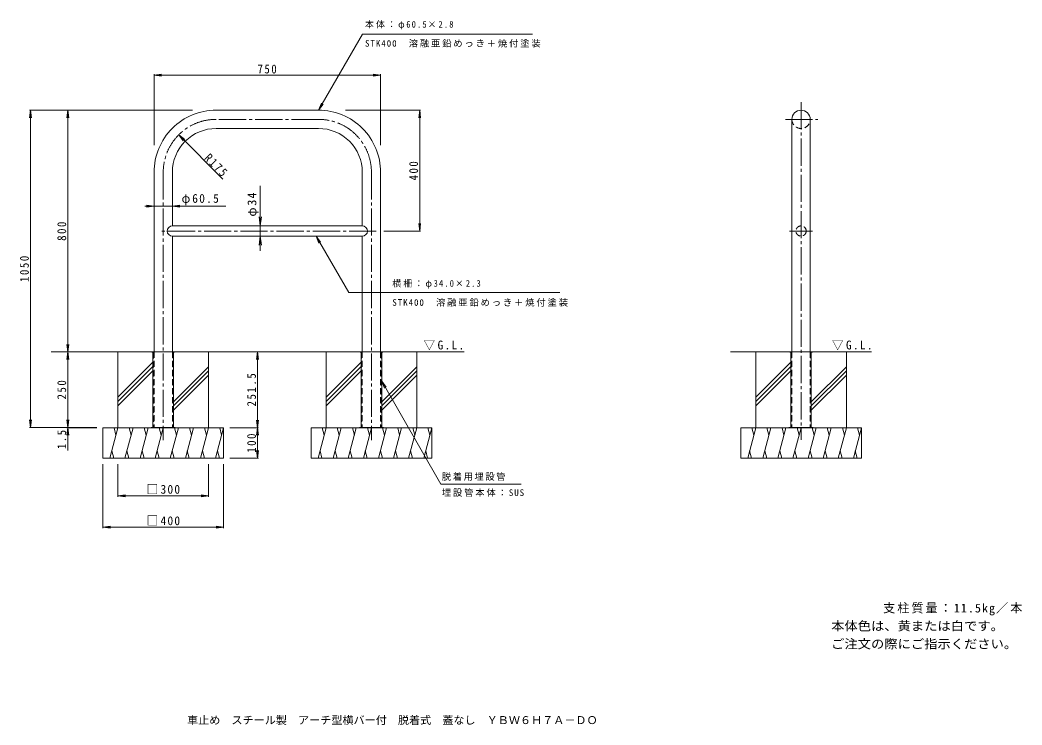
# Model space of a CAD drawing. Units: millimetres at full size, sheet at 1:10; some dimension numbers follow another scale. Extents: x -1494 to 1825, y -1362 to 972.
import ezdxf
from ezdxf.enums import TextEntityAlignment as Align

# ---------------------------------------------------------------- set-up
doc = ezdxf.new("R2010")
doc.units = ezdxf.units.MM
doc.header["$LTSCALE"] = 10
doc.linetypes.add('CHAIN2', pattern=[12, 9, -1, 1, -1])
doc.linetypes.add('DASHED2', pattern=[3, 2, -1])
for name, color, linetype, lineweight in [('C-0', 4, 'Continuous', 9), ('C-1', 7, 'Continuous', 9), ('C-2', 3, 'Continuous', 9), ('C-3', 3, 'DASHED2', 9), ('C-4', 7, 'Continuous', 9), ('C-5', 7, 'Continuous', 9), ('C-6', 6, 'Continuous', 5), ('C-E', 6, 'Continuous', 5)]:
    doc.layers.add(name, color=color, linetype=linetype, lineweight=lineweight)
doc.layers.add('F-5_F-5ﾚｲﾔ', color=2, linetype='Continuous')
doc.layers.add('F-F_F-Fﾚｲﾔ', color=2, linetype='Continuous')
doc.styles.add('ＭＳ ゴシック', font='')
doc.styles.get('ＭＳ ゴシック').set_extended_font_data('MS Gothic')

msp = doc.modelspace()

# ---------------------------------------------------------------- linework, layer by layer
at = {"layer": 'C-0', "color": 7, "linetype": 'CHAIN2'}
for p, q in [((1092.99, 699.74), (1092.99, -417.54)), ((-504.96, 643.22), (-844.46, 643.22)), ((1041.11, 643.22), (1148.13, 643.22)), ((-1019.46, 468.22), (-1019.46, -418.43)), ((-329.96, 468.22), (-329.96, -418.43)), ((-314.03, 273.47), (-1024.64, 273.47)), ((1054.21, 273.47), (1131.33, 273.47))]:
    msp.add_line(p, q, dxfattribs=at)
at = {"layer": 'C-0'}
for p, q in [((-1056.96, -126.53), (-1056.96, -128.03)), ((-1056.96, -126.53), (-1056.96, -128.03)), ((-1056.96, -126.53), (-981.96, -126.53)), ((-1056.96, -128.03), (-1053.46, -128.03)), ((-1053.46, -128.03), (-1053.46, -376.53)), ((-985.46, -128.03), (-985.46, -376.53)), ((-981.96, -128.03), (-985.46, -128.03)), ((-981.96, -126.53), (-981.96, -128.03)), ((-367.46, -126.53), (-367.46, -128.03)), ((-367.46, -126.53), (-367.46, -128.03)), ((-367.46, -126.53), (-292.46, -126.53)), ((-367.46, -128.03), (-363.96, -128.03)), ((-363.96, -128.03), (-363.96, -376.53)), ((-295.96, -128.03), (-295.96, -376.53)), ((-292.46, -128.03), (-295.96, -128.03)), ((-292.46, -126.53), (-292.46, -128.03)), ((1055.49, -126.53), (1055.49, -128.03)), ((1055.49, -126.53), (1055.49, -128.03)), ((1055.49, -126.53), (1130.49, -126.53)), ((1055.49, -128.03), (1058.99, -128.03)), ((1058.99, -128.03), (1058.99, -376.53)), ((1126.99, -128.03), (1126.99, -376.53)), ((1130.49, -128.03), (1126.99, -128.03)), ((1130.49, -126.53), (1130.49, -128.03))]:
    msp.add_line(p, q, dxfattribs=at)
at = {"layer": 'C-0', "linetype": 'DASHED2'}
for p, q in [((-1051.96, -128.03), (-1051.96, -376.53)), ((-986.96, -128.03), (-986.96, -376.53)), ((-362.46, -128.03), (-362.46, -376.53)), ((-297.46, -128.03), (-297.46, -376.53)), ((1060.49, -128.03), (1060.49, -376.53)), ((1125.49, -128.03), (1125.49, -376.53))]:
    msp.add_line(p, q, dxfattribs=at)
at = {"layer": 'C-0', "color": 7, "linetype": 'CHAIN2'}
for centre, start, end in [((-844.46, 468.22), 89.99976, 180), ((-504.96, 468.22), 0, 90.00024)]:
    msp.add_arc(centre, 175, start, end, dxfattribs=at)
at = {"layer": 'C-0', "linetype": 'DASHED2'}
for centre, start, end in [((-1053.46, -128.03), 0, 90), ((-985.46, -128.03), 90, 180), ((-363.96, -128.03), 0, 90), ((-295.96, -128.03), 90, 180), ((1058.99, -128.03), 0, 90), ((1126.99, -128.03), 90, 180)]:
    msp.add_arc(centre, 1.5, start, end, dxfattribs=at)
at = {"layer": 'C-1', "color": 3}
for p, q in [((1062.74, -21.55), (1062.74, -126.53)), ((1123.24, -37.04), (1123.24, -126.53))]:
    msp.add_line(p, q, dxfattribs=at)
at = {"layer": 'C-1'}
for p, q in [((-1059.46, -376.53), (-1059.46, -378.03)), ((-979.46, -376.53), (-1059.46, -376.53)), ((-1031.96, -376.53), (-1031.96, -378.03)), ((-1006.96, -376.53), (-1006.96, -378.03)), ((-979.46, -376.53), (-979.46, -378.03)), ((-369.96, -376.53), (-369.96, -378.03)), ((-289.96, -376.53), (-369.96, -376.53)), ((-342.46, -376.53), (-342.46, -378.03)), ((-317.46, -376.53), (-317.46, -378.03)), ((-289.96, -376.53), (-289.96, -378.03)), ((1052.99, -376.53), (1052.99, -378.03)), ((1132.99, -376.53), (1052.99, -376.53)), ((1080.49, -376.53), (1080.49, -378.03)), ((1105.49, -376.53), (1105.49, -378.03)), ((1132.99, -376.53), (1132.99, -378.03))]:
    msp.add_line(p, q, dxfattribs=at)
at = {"layer": 'C-2'}
for p, q in [((-504.96, 673.47), (-844.46, 673.47)), ((1062.74, 643.22), (1062.74, -55.91)), ((1123.24, 643.22), (1123.24, -55.85)), ((-504.96, 612.97), (-844.46, 612.97)), ((-1049.71, 468.22), (-1049.71, -126.53)), ((-989.21, 468.22), (-989.21, 290.47)), ((-360.21, 468.22), (-360.21, 290.47)), ((-299.71, 468.22), (-299.71, -126.53)), ((-360.21, 290.47), (-989.21, 290.47)), ((-989.21, -126.53), (-989.21, 256.47)), ((-360.21, 256.47), (-989.21, 256.47)), ((-360.21, -126.53), (-360.21, 256.47))]:
    msp.add_line(p, q, dxfattribs=at)
at = {"layer": 'C-2', "linetype": 'DASHED2'}
msp.add_circle((1092.99, 273.47), 17, dxfattribs=at)
at = {"layer": 'C-2'}
for centre, radius, start, end in [((-844.46, 468.22), 205.25, 89.99977, 180), ((-504.96, 468.22), 205.25, 0, 90.00023), ((1092.99, 643.22), 30.25, 0, 180), ((-844.46, 468.22), 144.75, 89.9998, 180), ((-504.96, 468.22), 144.75, 0, 90.0002), ((-989.21, 273.47), 17, 90, 270), ((-360.21, 273.47), 17, 270, 90)]:
    msp.add_arc(centre, radius, start, end, dxfattribs=at)
at = {"layer": 'C-2', "linetype": 'DASHED2'}
msp.add_arc((1092.99, 643.22), 30.25, 180.00047, 0.00047, dxfattribs=at)
at = {"layer": 'C-3'}
for p, q in [((-1049.71, -126.53), (-1049.71, -376.53)), ((-989.21, -126.53), (-989.21, -376.53)), ((-360.21, -126.53), (-360.21, -376.53)), ((-299.71, -126.53), (-299.71, -376.53)), ((1062.74, -126.53), (1062.74, -376.53)), ((1123.24, -126.53), (1123.24, -376.53))]:
    msp.add_line(p, q, dxfattribs=at)
at = {"layer": 'C-4'}
for p, q in [((-1049.71, 789.73), (-1024.92, 792.99)), ((-1049.71, 792.73), (-1049.71, 558.14)), ((-1049.71, 789.73), (-1024.92, 786.46)), ((-1049.71, 789.73), (-299.71, 789.73)), ((-299.71, 789.73), (-324.49, 792.99)), ((-299.71, 789.73), (-324.49, 786.46)), ((-299.71, 792.73), (-299.71, 558.14)), ((-1459.33, 673.47), (-1462.59, 648.69)), ((-1462.33, 673.47), (-922.76, 673.47)), ((-1459.33, 673.47), (-1456.06, 648.69)), ((-1459.33, 673.47), (-1459.33, -376.53)), ((-1335.69, 673.47), (-1338.95, 648.69)), ((-1335.69, 673.47), (-1332.42, 648.69)), ((-1335.69, 673.47), (-1335.69, -126.53)), ((-167.15, 673.47), (-415.9, 673.47)), ((-170.15, 673.47), (-173.42, 648.69)), ((-170.15, 673.47), (-166.89, 648.69)), ((-170.15, 273.47), (-170.15, 673.47)), ((-968.16, 592.01), (-952.94, 572.17)), ((-698.11, 423.05), (-698.11, 208.42)), ((-812.1, 355.83), (-1080.17, 355.83)), ((-1049.71, 355.83), (-1074.49, 359.09)), ((-1049.71, 355.83), (-1074.49, 352.57)), ((-1049.71, 335.83), (-1049.71, 334.03)), ((-989.21, 355.83), (-964.42, 359.09)), ((-989.21, 355.83), (-964.42, 352.57)), ((-989.21, 335.83), (-989.21, 334.03)), ((-698.11, 290.47), (-702.03, 320.22)), ((-698.11, 290.47), (-694.2, 320.22)), ((-698.11, 290.47), (-695.11, 290.47)), ((-167.15, 273.47), (-288.34, 273.47)), ((-170.15, 273.47), (-173.42, 298.26)), ((-170.15, 273.47), (-166.89, 298.26)), ((-698.11, 256.47), (-702.03, 226.73)), ((-698.11, 256.47), (-695.11, 256.47)), ((-698.11, 256.47), (-694.2, 226.73)), ((-1335.69, -126.53), (-1338.95, -101.74)), ((-1335.69, -126.53), (-1338.95, -151.31)), ((-1335.69, -126.53), (-1332.42, -101.74)), ((-1335.69, -126.53), (-1335.69, -378.03)), ((-1335.69, -126.53), (-1332.42, -151.31)), ((-707.06, -126.53), (-710.32, -151.32)), ((-707.06, -378.03), (-707.06, -126.53)), ((-707.06, -126.53), (-703.8, -151.32)), ((-1459.33, -376.53), (-1462.59, -351.74)), ((-1459.33, -376.53), (-1456.06, -351.74)), ((-1335.69, -376.53), (-1338.95, -351.74)), ((-1335.69, -376.53), (-1338.95, -351.74)), ((-1335.69, -376.53), (-1332.42, -351.74)), ((-1335.69, -376.53), (-1332.42, -351.74)), ((-707.06, -378.03), (-710.32, -353.24)), ((-707.06, -378.03), (-703.8, -353.24)), ((-1462.33, -376.53), (-1239.46, -376.53)), ((-1335.69, -378.03), (-1338.95, -402.81)), ((-1338.69, -378.03), (-1239.46, -378.03)), ((-1335.69, -378.03), (-1332.42, -402.81)), ((-1335.69, -378.03), (-1335.69, -452.98)), ((-704.06, -378.03), (-799.46, -378.03)), ((-707.06, -378.03), (-710.32, -402.81)), ((-707.06, -478.03), (-707.06, -378.03)), ((-707.06, -378.03), (-703.8, -402.81)), ((-707.06, -478.03), (-710.32, -453.24)), ((-707.06, -478.03), (-703.8, -453.24)), ((-704.06, -478.03), (-799.46, -478.03)), ((-1219.46, -710.13), (-1219.46, -498.03)), ((-1169.46, -606.02), (-1169.46, -498.03)), ((-869.46, -606.02), (-869.46, -498.03)), ((-819.46, -710.13), (-819.46, -498.03)), ((-1169.46, -603.02), (-1144.67, -599.76)), ((-1169.46, -603.02), (-869.46, -603.02)), ((-1169.46, -603.02), (-1144.67, -606.28)), ((-869.46, -603.02), (-894.24, -599.76)), ((-869.46, -603.02), (-894.24, -606.28)), ((-1219.46, -707.13), (-1194.67, -703.87)), ((-1219.46, -707.13), (-819.46, -707.13)), ((-1219.46, -707.13), (-1194.67, -710.39)), ((-819.46, -707.13), (-844.24, -703.87)), ((-819.46, -707.13), (-844.24, -710.39))]:
    msp.add_line(p, q, dxfattribs=at)
msp.add_lwpolyline([(-821.71, 445.46), (-968.16, 592.01), (-948.33, 576.79)], dxfattribs=at)
at = {"layer": 'C-5'}
for p, q in [((-504.96, 673.47), (-359.52, 925.39)), ((-359.52, 925.39), (203.85, 925.4)), ((-504.96, 673.47), (-495.39, 696.57)), ((-504.96, 673.47), (-489.74, 693.31)), ((-513.33, 256.47), (-503.76, 233.38)), ((-513.33, 256.47), (-498.11, 236.64)), ((-513.33, 256.47), (-404.96, 69.96)), ((294.26, 69.96), (-404.96, 69.96)), ((-295.96, -223.67), (-280.74, -243.5)), ((-295.96, -223.67), (-286.39, -246.77)), ((-295.96, -223.67), (-100.24, -565.1)), ((166.25, -565.1), (-100.24, -565.1))]:
    msp.add_line(p, q, dxfattribs=at)
at = {"layer": 'C-6'}
for p, q in [((-1049.71, -126.53), (-1390.7, -126.53)), ((-989.21, -126.53), (-360.21, -126.53)), ((-299.71, -126.53), (-23.29, -126.53))]:
    msp.add_line(p, q, dxfattribs=at)
at = {"layer": 'C-E'}
for p, q in [((-1253.67, -126.53), (-1056.96, -126.53)), ((-1169.46, -378.03), (-1169.46, -126.53)), ((-981.96, -126.53), (-786.06, -126.53)), ((-869.46, -378.03), (-869.46, -126.53)), ((-614.17, -126.53), (-367.46, -126.53)), ((-479.96, -378.03), (-479.96, -126.53)), ((-292.46, -126.53), (-96.56, -126.53)), ((-179.96, -378.03), (-179.96, -126.53)), ((858.78, -126.53), (1055.49, -126.53)), ((942.99, -378.03), (942.99, -126.53)), ((1130.49, -126.53), (1326.39, -126.53)), ((1242.99, -378.03), (1242.99, -126.53)), ((-1053.46, -160.72), (-1169.46, -276.72)), ((-363.96, -160.72), (-479.96, -276.72)), ((1058.99, -160.72), (942.99, -276.72)), ((-1053.46, -174.86), (-1169.46, -290.86)), ((-1053.46, -189), (-1169.46, -305)), ((-869.46, -175.6), (-985.46, -291.6)), ((-869.46, -189.74), (-985.46, -305.74)), ((-363.96, -174.86), (-479.96, -290.86)), ((-363.96, -189), (-479.96, -305)), ((-179.96, -175.6), (-295.96, -291.6)), ((-179.96, -189.74), (-295.96, -305.74)), ((1058.99, -174.86), (942.99, -290.86)), ((1058.99, -189), (942.99, -305)), ((1242.99, -175.6), (1126.99, -291.6)), ((1242.99, -189.74), (1126.99, -305.74)), ((-869.46, -203.89), (-985.46, -319.89)), ((-179.96, -203.88), (-295.96, -319.88)), ((1242.99, -203.88), (1126.99, -319.88)), ((-1219.46, -378.03), (-819.46, -378.03)), ((-1219.46, -478.03), (-1219.46, -378.03)), ((-1169.46, -378.03), (-1196.25, -478.03)), ((-1182.51, -378.03), (-1175.98, -402.38)), ((-1119.46, -378.03), (-1146.25, -478.03)), ((-1132.51, -378.03), (-1125.98, -402.38)), ((-1069.46, -378.03), (-1096.25, -478.03)), ((-1082.51, -378.03), (-1075.98, -402.38)), ((-1019.46, -378.03), (-1046.25, -478.03)), ((-1032.51, -378.03), (-1025.98, -402.38)), ((-969.46, -378.03), (-996.25, -478.03)), ((-982.51, -378.03), (-975.98, -402.38)), ((-919.46, -378.03), (-946.25, -478.03)), ((-932.51, -378.03), (-925.98, -402.38)), ((-869.46, -378.03), (-896.25, -478.03)), ((-882.51, -378.03), (-875.98, -402.38)), ((-819.46, -378.03), (-846.25, -478.03)), ((-832.51, -378.03), (-825.98, -402.38)), ((-819.46, -478.03), (-819.46, -378.03)), ((-529.96, -378.03), (-129.96, -378.03)), ((-529.96, -478.03), (-529.96, -378.03)), ((-479.96, -378.03), (-506.75, -478.03)), ((-493.01, -378.03), (-486.48, -402.38)), ((-429.96, -378.03), (-456.75, -478.03)), ((-443.01, -378.03), (-436.48, -402.38)), ((-379.96, -378.03), (-406.75, -478.03)), ((-393.01, -378.03), (-386.48, -402.38)), ((-329.96, -378.03), (-356.75, -478.03)), ((-343.01, -378.03), (-336.48, -402.38)), ((-279.96, -378.03), (-306.75, -478.03)), ((-293.01, -378.03), (-286.48, -402.38)), ((-229.96, -378.03), (-256.75, -478.03)), ((-243.01, -378.03), (-236.48, -402.38)), ((-179.96, -378.03), (-206.75, -478.03)), ((-193.01, -378.03), (-186.48, -402.38)), ((-129.96, -378.03), (-156.75, -478.03)), ((-143.01, -378.03), (-136.48, -402.38)), ((-129.96, -478.03), (-129.96, -378.03)), ((892.99, -378.03), (1292.99, -378.03)), ((892.99, -478.03), (892.99, -378.03)), ((942.99, -378.03), (916.2, -478.03)), ((929.95, -378.03), (936.47, -402.38)), ((992.99, -378.03), (966.2, -478.03)), ((979.95, -378.03), (986.47, -402.38)), ((1042.99, -378.03), (1016.2, -478.03)), ((1029.95, -378.03), (1036.47, -402.38)), ((1092.99, -378.03), (1066.2, -478.03)), ((1079.95, -378.03), (1086.47, -402.38)), ((1142.99, -378.03), (1116.2, -478.03)), ((1129.95, -378.03), (1136.47, -402.38)), ((1192.99, -378.03), (1166.2, -478.03)), ((1179.95, -378.03), (1186.47, -402.38)), ((1242.99, -378.03), (1216.2, -478.03)), ((1229.95, -378.03), (1236.47, -402.38)), ((1292.99, -378.03), (1266.2, -478.03)), ((1279.95, -378.03), (1286.47, -402.38)), ((1292.99, -478.03), (1292.99, -378.03)), ((-1183.2, -478.03), (-1189.73, -453.68)), ((-1133.2, -478.03), (-1139.73, -453.68)), ((-1083.2, -478.03), (-1089.73, -453.68)), ((-1033.2, -478.03), (-1039.73, -453.68)), ((-983.2, -478.03), (-989.73, -453.68)), ((-933.2, -478.03), (-939.73, -453.68)), ((-883.2, -478.03), (-889.73, -453.68)), ((-833.2, -478.03), (-839.73, -453.68)), ((-493.7, -478.03), (-500.23, -453.68)), ((-443.7, -478.03), (-450.23, -453.68)), ((-393.7, -478.03), (-400.23, -453.68)), ((-343.7, -478.03), (-350.23, -453.68)), ((-293.7, -478.03), (-300.23, -453.68)), ((-243.7, -478.03), (-250.23, -453.68)), ((-193.7, -478.03), (-200.23, -453.68)), ((-143.7, -478.03), (-150.23, -453.68)), ((929.25, -478.03), (922.72, -453.68)), ((979.25, -478.03), (972.72, -453.68)), ((1029.25, -478.03), (1022.72, -453.68)), ((1079.25, -478.03), (1072.72, -453.68)), ((1129.25, -478.03), (1122.72, -453.68)), ((1179.25, -478.03), (1172.72, -453.68)), ((1229.25, -478.03), (1222.72, -453.68)), ((1279.25, -478.03), (1272.72, -453.68)), ((-1219.46, -478.03), (-819.46, -478.03)), ((-529.96, -478.03), (-129.96, -478.03)), ((892.99, -478.03), (1292.99, -478.03))]:
    msp.add_line(p, q, dxfattribs=at)

# ---------------------------------------------------------------- texts
at = {"layer": 'C-4', "color": 2, "char_height": 29.33, "attachment_point": 7, "style": 'ＭＳ ゴシック'}
for s, insert in [('\\T1.27;\\W0.9;750', (-707.21, 794.73)), ('\\T1.22;\\W0.95;φ60.5', (-958.75, 358.83)), ('\\T1.21;\\W0.95;□300', (-1074.46, -597.02)), ('\\T1.21;\\W0.95;□400', (-1074.46, -701.13))]:
    msp.add_mtext(s, dxfattribs=dict(at, insert=insert))
for s, insert, rotation in [('\\T1.28;\\W0.9;R175', (-886.39, 512.25), 315), ('\\T1.27;\\W0.9;400', (-175.15, 440.97), 90), ('\\T1.19;φ34', (-703.11, 321.26), 90), ('\\T1.27;\\W0.9;800', (-1340.69, 240.97), 90), ('\\T1.28;\\W0.9;1050', (-1464.33, 104.72), 90), ('\\T1.27;\\W0.9;250', (-1340.69, -284.03), 90), ('\\T1.28;\\W0.9;251.5', (-712.06, -307.28), 90), ('\\T1.27;\\W0.9;1.5', (-1340.69, -448.45), 90), ('\\T1.27;\\W0.9;100', (-712.06, -460.53), 90)]:
    msp.add_mtext(s, dxfattribs=dict(at, insert=insert, rotation=rotation))
at = {"layer": 'C-5', "char_height": 21.99, "attachment_point": 7, "style": 'ＭＳ ゴシック'}
for s, insert in [('\\T1.25;\\W0.95;本体：φ60.5×2.8', (-351.15, 940.79)), ('\\T1.2;STK400\u3000溶融亜鉛めっき＋焼付塗装', (-351.15, 881.05)), ('\\T1.25;\\W0.95;横柵：φ34.0×2.3', (-260.74, 83.11)), ('\\T1.2;STK400\u3000溶融亜鉛めっき＋焼付塗装', (-260.74, 23.36)), ('\\T1.17;脱着用埋設管', (-96.67, -553.24)), ('\\T1.2;埋設管本体：SUS', (-96.67, -606.19))]:
    msp.add_mtext(s, dxfattribs=dict(at, insert=insert))
at = {"layer": 'C-5', "color": 2, "char_height": 29.33, "attachment_point": 7, "style": 'ＭＳ ゴシック'}
for insert in [(-157.19, -121.3), (1195.31, -121.3)]:
    msp.add_mtext('\\T1.22;\\W0.95;▽G.L.', dxfattribs=dict(at, insert=insert))
at = {"layer": 'F-5_F-5ﾚｲﾔ', "style": 'ＭＳ ゴシック', "width": 1.1}
for s, p in [('本体色は、黄または白です。', (1192.64, -1057.84)), ('ご注文の際にご指示ください。', (1192.64, -1117.31))]:
    msp.add_text(s, height=29.33, dxfattribs=at).set_placement(p, align=Align.BOTTOM_LEFT)
at = {"layer": 'F-5_F-5ﾚｲﾔ', "insert": (1364.84, -999.01), "char_height": 29.33, "attachment_point": 7, "style": 'ＭＳ ゴシック'}
msp.add_mtext('\\T1.17;支柱質量：11.5kg／本', dxfattribs=at)
at = {"layer": 'F-F_F-Fﾚｲﾔ', "style": 'ＭＳ ゴシック', "width": 1.05}
msp.add_text('車止め\u3000スチール製\u3000アーチ型横バー付\u3000脱着式\u3000蓋なし\u3000ＹＢＷ６Ｈ７Ａ－ＤＯ', height=25.66, dxfattribs=at).set_placement((-940.5, -1366.52), align=Align.BOTTOM_LEFT)

doc.saveas('drawing.dxf')
